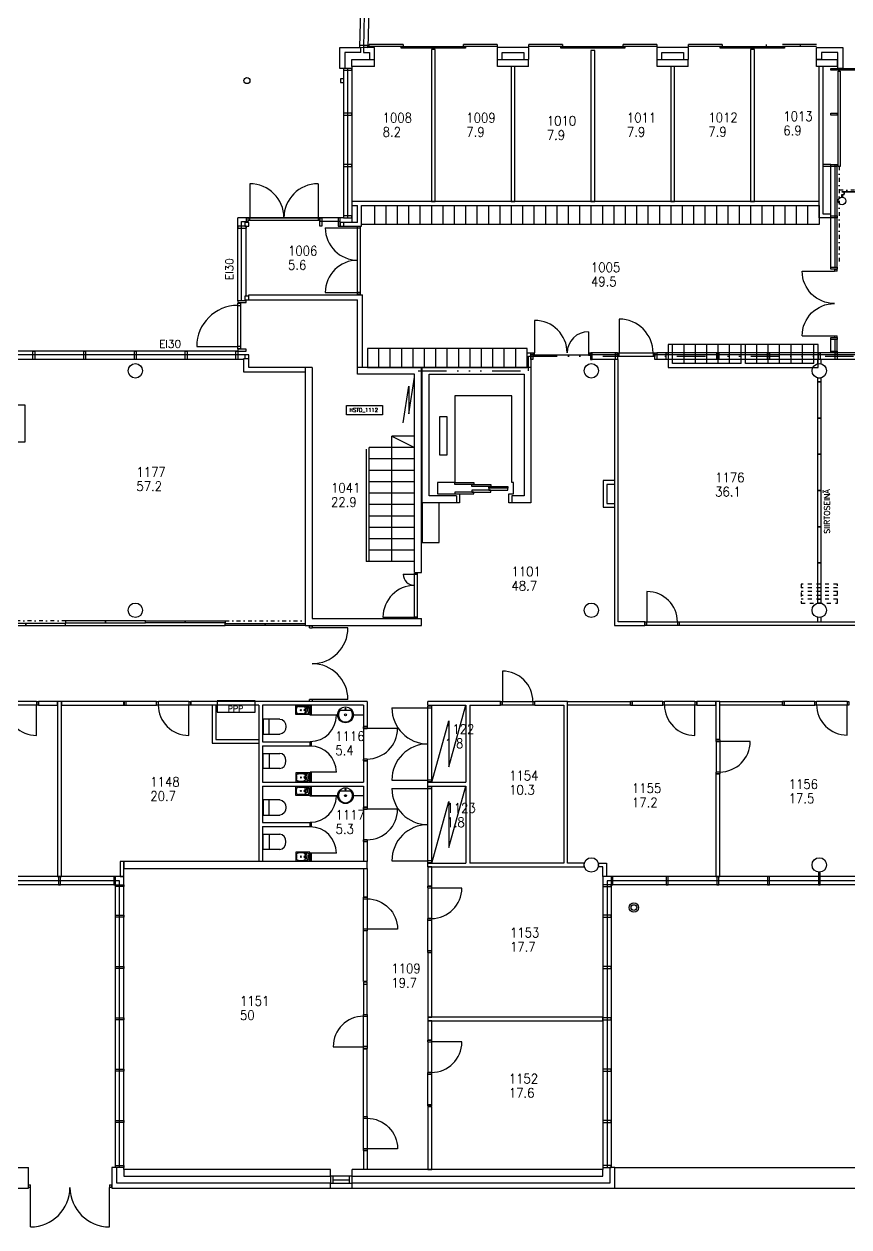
# Model space of a CAD drawing. Extents: x -405 to 153606, y -6935 to 69332.
# Drawn here: x 51071 to 72780, y -1423 to 30222 of the extents above; entities that cross this region are included whole.
import ezdxf
from ezdxf.enums import TextEntityAlignment as Align

# ---------------------------------------------------------------- set-up
doc = ezdxf.new("R2010")
doc.units = 0
doc.header["$LTSCALE"] = 100
doc.header["$MEASUREMENT"] = 0
for name, pattern in [('KEL', [2.25, 1, -1.25]), ('KL', [2, 1, -1]), ('PALOALUE', [13, 5, -2, 0, -2, 0, -2, 0, -2]), ('PKL', [3, 1, -1, 0, -1])]:
    doc.linetypes.add(name, pattern=pattern)
doc.layers.get('0').update_dxf_attribs({"linetype": 'CONTINUOUS'})
for name, color, linetype in [('ART1100T0', 7, 'CONTINUOUS'), ('ART1100T3', 7, 'CONTINUOUS'), ('ART1100TB', 7, 'CONTINUOUS'), ('M00402', 7, 'CONTINUOUS'), ('M06001', 7, 'CONTINUOUS'), ('M06037', 8, 'CONTINUOUS'), ('M06041', 8, 'CONTINUOUS'), ('M06051', 3, 'CONTINUOUS'), ('m06080', 7, 'CONTINUOUS'), ('M06081', 8, 'CONTINUOUS'), ('M06203T', 3, 'CONTINUOUS'), ('PALOOS', 1, 'PALOALUE')]:
    doc.layers.add(name, color=color, linetype=linetype)
doc.styles.add('ROMANS', font='romans.shx')
doc.styles.get("Standard").update_dxf_attribs({"font": 'simplex.shx'})

# ---------------------------------------------------------------- blocks, each defined once
blk = doc.blocks.new('KRF930')
for p, q in [((0.025, 0.7), (0.025, 0)), ((0.975, 0.25), (0.975, 0))]:
    blk.add_line(p, q)
for centre, radius, start, end in [((0.025, 0), 0.7, 0, 90), ((0.975, 0), 0.25, 90, 180)]:
    blk.add_arc(centre, radius, start, end)
blk = doc.blocks.new('SALAMA')
at = {"layer": 'M00402'}
blk.add_lwpolyline([(0, 0), (0.5, 0.8), (0.5, 0.2), (1, 1)], dxfattribs=at)
blk = doc.blocks.new('KRF020')
for p, q in [((0.025, 0.475), (0.025, 0)), ((0.975, 0.475), (0.975, 0))]:
    blk.add_line(p, q)
for centre, start, end in [((0.025, 0), 0, 90), ((0.975, 0), 90, 180)]:
    blk.add_arc(centre, 0.475, start, end)
blk = doc.blocks.new('KRF010')
blk.add_line((0.05, 0.9), (0.05, 0))
blk.add_arc((0.05, 0), 0.9, 0, 90)
blk = doc.blocks.new('KRF960')
for p, q in [((0.025, 0.575), (0.025, 0)), ((0.975, 0.375), (0.975, 0))]:
    blk.add_line(p, q)
for centre, radius, start, end in [((0.025, 0), 0.575, 0, 90), ((0.975, 0), 0.375, 90, 180)]:
    blk.add_arc(centre, radius, start, end)
blk = doc.blocks.new('rephylly')
for p, q in [((-3860, -280), (-3860, 220)), ((-3560, -280), (-3560, 220)), ((-3260, -280), (-3260, 220)), ((-2960, -280), (-2960, 220)), ((-2660, -280), (-2660, 220)), ((-2360, -280), (-2360, 220)), ((-2060, -280), (-2060, 220)), ((-1945, -280), (-1945, 220)), ((-1645, -280), (-1645, 220)), ((-1345, -280), (-1345, 220)), ((-1045, -280), (-1045, 220)), ((-745, -280), (-745, 220)), ((-445, -280), (-445, 220)), ((-145, -280), (-145, 220)), ((-2060, -280), (-3860, -280)), ((-145, -280), (-1945, -280))]:
    blk.add_line(p, q)
blk.add_lwpolyline([(-3975, 220), (-3975, -380), (-30, -380), (-30, 220)], close=True)
blk = doc.blocks.new('KAFLIK')
for p, q in [((0, -1), (0, 0)), ((1, 0), (1, -1))]:
    blk.add_line(p, q)
blk = doc.blocks.new('KYFPIK')
for p, q in [((0, -1), (0, 0)), ((0, 0), (0.025, 0)), ((0.025, -1), (0.025, 0)), ((0.975, 0), (0.975, -1)), ((0.975, 0), (1, 0)), ((1, 0), (1, -1)), ((0.025, -1), (0, -1)), ((1, -1), (0.975, -1))]:
    blk.add_line(p, q)
blk = doc.blocks.new('KAFPIK')
for p, q in [((0, -1), (0, 0)), ((0, 0), (0.025, 0)), ((0.025, -1), (0.025, 0)), ((0.975, 0), (0.975, -1)), ((0.975, 0), (1, 0)), ((1, 0), (1, -1)), ((0.025, -1), (0, -1)), ((1, -1), (0.975, -1))]:
    blk.add_line(p, q)
blk = doc.blocks.new('KYF0IK')
for p, q in [((0, -1), (0, 0)), ((0, 0), (0.05, 0)), ((0.05, -1), (0.05, 0)), ((0.95, 0), (0.95, -1)), ((0.95, 0), (1, 0)), ((1, 0), (1, -1)), ((0.05, -1), (0, -1)), ((1, -1), (0.95, -1))]:
    blk.add_line(p, q)
blk = doc.blocks.new('KKUPPI_P')
at = {"linetype": 'Continuous'}
for p, q in [((-380, -245), (-380, -10)), ((-380, -10), (-10, -10)), ((-10, -245), (-380, -245)), ((-360, -175), (-360, -80)), ((-310, -30), (-175, -30)), ((-175, -225), (-310, -225)), ((-175, -30), (-80, -30)), ((-175, -225), (-80, -225)), ((-125, -80), (-125, -175)), ((-30, -80), (-30, -175)), ((-10, -10), (-10, -245))]:
    blk.add_line(p, q, dxfattribs=at)
for p, q in [((-168, -110), (-125, -153)), ((-80, -65), (-163, -148)), ((-151, -93), (-108, -136)), ((-80, -65), (-80, -167))]:
    blk.add_line(p, q)
for centre, radius in [((-242, -128), 14.1), ((-80, -65), 10)]:
    blk.add_circle(centre, radius, dxfattribs=at)
for centre, start, end in [((-310, -80), 90, 180), ((-310, -175), 180, 270), ((-175, -80), 0, 90), ((-175, -175), 270, 0), ((-80, -80), 0, 90), ((-80, -175), 270, 0)]:
    blk.add_arc(centre, 50, start, end, dxfattribs=at)
at = {"extrusion": (0, 0, -1)}
for centre, major_axis, start_param, end_param in [((-119, -189), (-13.3, 12.5), -1.446157, 1.474955), ((-125, -203), (-5.71, 5.37), 0.050634, 6.193979), ((-100, -163), (-15.7, 14.8), 2.496992, 4.616547)]:
    blk.add_ellipse(centre, major_axis=major_axis, ratio=0.8, start_param=start_param, end_param=end_param, dxfattribs=at)
blk = doc.blocks.new('LVIIST')
for p, q in [((-0.5, 0.02), (-0.5, 0.761)), ((0.5, 0.761), (0.5, 0.02)), ((-0.5, 0.283), (0.5, 0.283)), ((0.5, 0.02), (-0.5, 0.02))]:
    blk.add_line(p, q)
blk.add_ellipse((0, 0.761), major_axis=(-0.5, 0), ratio=0.517739, start_param=3.141593, end_param=6.283185)
at = {"width": 0.76195, "flags": 1}
blk.add_attdef('LVIKAL', text='', height=0.212, dxfattribs=at).set_placement((-0.389, 0.05), (0.379, 0.05), align=Align.FIT)
blk = doc.blocks.new('aioa_huone')
at = {"layer": 'ART1100T0', "width": 0.9}
blk.add_attdef('HNENUM', (56, 73), '', height=250, dxfattribs=at)
at = {"layer": 'ART1100T3', "width": 0.9}
blk.add_attdef('HNEALA', (56, -302), '', height=250, dxfattribs=at)

msp = doc.modelspace()

# ---------------------------------------------------------------- linework, layer by layer
at = {"layer": 'M00402'}
for p, q in [((42615, 145), (51185, 145)), ((51185, -405), (51185, 145)), ((66615, 145), (75191, 145)), ((42615, -405), (51185, -405)), ((66615, -405), (75191, -405))]:
    msp.add_line(p, q, dxfattribs=at)
at = {"layer": 'M06001'}
for p, q in [((60086, 36728), (59900, 29611)), ((60186, 36725), (60000, 29605)), ((60306, 36722), (60120, 29605)), ((59935, 29475), (59935, 29605)), ((60000, 29605), (60000, 29475)), ((61045, 29685), (60155, 29685)), ((61045, 29635), (60155, 29635)), ((63525, 29685), (62635, 29685)), ((63525, 29635), (62635, 29635)), ((65245, 29685), (64355, 29685)), ((65245, 29635), (64355, 29635)), ((67725, 29685), (66835, 29685)), ((67725, 29635), (66835, 29635)), ((69445, 29685), (68555, 29685)), ((69445, 29635), (68555, 29635)), ((71925, 29685), (71035, 29685)), ((71925, 29635), (71035, 29635)), ((71925, 29290), (71925, 29605)), ((71925, 29605), (72615, 29605)), ((72485, 29475), (72055, 29475)), ((72055, 29475), (72055, 29290)), ((72485, 29055), (72485, 29475)), ((72615, 29605), (72615, 29055)), ((60290, 29110), (60290, 29290)), ((63530, 29110), (63530, 29290)), ((64350, 29110), (64350, 29290)), ((67730, 29110), (67730, 29290)), ((68550, 29110), (68550, 29290)), ((71925, 29110), (71925, 29290)), ((72055, 29290), (71925, 29290)), ((72000, 25125), (72000, 29110)), ((72100, 25225), (72100, 29110)), ((72615, 29055), (72485, 29055)), ((72300, 26525), (72100, 26525)), ((72300, 26475), (72100, 26475)), ((72000, 25550), (59700, 25550)), ((59700, 25450), (59850, 25450)), ((59850, 25005), (59850, 25450)), ((59950, 24905), (59950, 25450)), ((59950, 25450), (72000, 25450)), ((56695, 22945), (56695, 25125)), ((56795, 22945), (56795, 25025)), ((56795, 25025), (56965, 25025)), ((59390, 25025), (58855, 25025)), ((59850, 25005), (59490, 25005)), ((72300, 25125), (72000, 25125)), ((72300, 25225), (72100, 25225)), ((56915, 23065), (56915, 24855)), ((59490, 24905), (59950, 24905)), ((56915, 22945), (56915, 22965)), ((56985, 22965), (56985, 23095)), ((56985, 23095), (59980, 23095)), ((56985, 22965), (59850, 22965)), ((59850, 21190), (59850, 22965)), ((59980, 21190), (59980, 23095)), ((64310, 21190), (64310, 21570)), ((64310, 21570), (64410, 21570)), ((64410, 21570), (64410, 21190)), ((64460, 21520), (64410, 21520)), ((66635, 21570), (65975, 21570)), ((66685, 21520), (65975, 21520)), ((56855, 21060), (56855, 21420)), ((56855, 21420), (56985, 21420)), ((56985, 21190), (56985, 21420)), ((64460, 21400), (64410, 21400)), ((66635, 21400), (65975, 21400)), ((58470, 21060), (56855, 21060)), ((58470, 21190), (56985, 21190)), ((58470, 21190), (58470, 14400)), ((58650, 21190), (58470, 21190)), ((58650, 21190), (58650, 14580)), ((64410, 21190), (59850, 21190)), ((59850, 21010), (59850, 21190)), ((61350, 21010), (59850, 21010)), ((61350, 15790), (61350, 21010)), ((61530, 15790), (61530, 21190)), ((61550, 17630), (61550, 21190)), ((61730, 21010), (64230, 21010)), ((61730, 17810), (61730, 21010)), ((64230, 21010), (64230, 17810)), ((64410, 21190), (64410, 17630)), ((62455, 17810), (61730, 17810)), ((62455, 17810), (62455, 17630)), ((64230, 17810), (63905, 17810)), ((63905, 17810), (63905, 17630)), ((62455, 17630), (61550, 17630)), ((64410, 17630), (63905, 17630)), ((61350, 15790), (61530, 15790)), ((58650, 14580), (61530, 14580)), ((61530, 14400), (61530, 14580)), ((58470, 14400), (61530, 14400)), ((60100, 12400), (55460, 12400)), ((55460, 12400), (55460, 12300)), ((60100, 12400), (60100, 11743)), ((61700, 12300), (61700, 12400)), ((63607, 12400), (61700, 12400)), ((63607, 12300), (63607, 12400)), ((65375, 12400), (64517, 12400)), ((64517, 12300), (64517, 12400)), ((65375, 8150), (65375, 12400)), ((57250, 12300), (55460, 12300)), ((57250, 12300), (57250, 8190)), ((60000, 12300), (57350, 12300)), ((57350, 12300), (57350, 11338)), ((58600, 12038), (58600, 12300)), ((58600, 12300), (58624, 12300)), ((58624, 12038), (58600, 12038)), ((58624, 12300), (58624, 12038)), ((60000, 12300), (60000, 11743)), ((61700, 12300), (62700, 12300)), ((62700, 12300), (62700, 10275)), ((62800, 12300), (62800, 8150)), ((62800, 12300), (63607, 12300)), ((64517, 12300), (65275, 12300)), ((65275, 12300), (65275, 8150)), ((60100, 11743), (60000, 11743)), ((69380, 11401), (69280, 11401)), ((57350, 11338), (58600, 11338)), ((57350, 11238), (58600, 11238)), ((57350, 11238), (57350, 10275)), ((58600, 11238), (58600, 11348)), ((58600, 11348), (58624, 11348)), ((58600, 11238), (58600, 11338)), ((58624, 11238), (58600, 11238)), ((58624, 11348), (58624, 11238)), ((60100, 10833), (60000, 10833)), ((60000, 10833), (60000, 10275)), ((60100, 10833), (60100, 9618)), ((58600, 10275), (58600, 10538)), ((58600, 10538), (58624, 10538)), ((58624, 10538), (58624, 10275)), ((69380, 10491), (69280, 10491)), ((57350, 10275), (60000, 10275)), ((57350, 10175), (57350, 9213)), ((57350, 10175), (60000, 10175)), ((58624, 10275), (58600, 10275)), ((58600, 9912), (58600, 10175)), ((58600, 10175), (58624, 10175)), ((58624, 10175), (58624, 9912)), ((60000, 10175), (60000, 9618)), ((61700, 10275), (62700, 10275)), ((61700, 10175), (61700, 10275)), ((61700, 10175), (62700, 10175)), ((62700, 10175), (62700, 8150)), ((58624, 9912), (58600, 9912)), ((60100, 9618), (60000, 9618)), ((57350, 9213), (58600, 9213)), ((58600, 9103), (58600, 9223)), ((58600, 9223), (58624, 9223)), ((58600, 9213), (58600, 9113)), ((58624, 9223), (58624, 9103)), ((57350, 9113), (58600, 9113)), ((57350, 9113), (57350, 8190)), ((58624, 9103), (58600, 9103)), ((60100, 8708), (60000, 8708)), ((60000, 8708), (60000, 8190)), ((60100, 8708), (60100, 8190)), ((58600, 8190), (58600, 8413)), ((58600, 8413), (58624, 8413)), ((58624, 8413), (58624, 8190)), ((58624, 8190), (58600, 8190)), ((60000, 8010), (60100, 8010)), ((60000, 8010), (60000, 7254)), ((60100, 8010), (60100, 7254)), ((61700, 8150), (62700, 8150)), ((61700, 8050), (61700, 8150)), ((61700, 8050), (65810, 8050)), ((65275, 8150), (62800, 8150)), ((65810, 8150), (65375, 8150)), ((65810, 8050), (65810, 8150)), ((60100, 7254), (60000, 7254)), ((60000, 5031), (60000, 6364)), ((60100, 6364), (60000, 6364)), ((60100, 5031), (60100, 6364)), ((60100, 5031), (60000, 5031)), ((60000, 1480), (60000, 3265)), ((60000, 3265), (60100, 3265)), ((60100, 1480), (60100, 3265)), ((60000, 1480), (60100, 1480)), ((60000, 590), (60000, 90)), ((60000, 590), (60100, 590)), ((60100, 590), (60100, 90)), ((59135, -90), (59135, 90)), ((59705, -90), (59705, 90)), ((60100, 90), (60000, 90)), ((59135, -405), (59135, -275)), ((59210, -183), (59630, -183)), ((59705, -405), (59705, -275)), ((59135, -405), (59705, -405))]:
    msp.add_line(p, q, dxfattribs=at)
for points in [[(59935, 29475), (59515, 29475), (59515, 29055), (59385, 29055), (59385, 29605), (59935, 29605)], [(60290, 29110), (59700, 29110), (59700, 29290), (60290, 29290)], [(63530, 29290), (64350, 29290)], [(67730, 29290), (68550, 29290)], [(71925, 29290), (72470, 29290), (72470, 29110), (71925, 29110)], [(59480, 29055), (59480, 25125), (56695, 25125)], [(59580, 29055), (59580, 25125)], [(59700, 29110), (59700, 25005)], [(64350, 29110), (63530, 29110)], [(68550, 29110), (67730, 29110)], [(72300, 23825), (72300, 26525)], [(72420, 23825), (72420, 26525)], [(72470, 23825), (72470, 26525)], [(72590, 25739), (72655, 25739), (72655, 25804), (72655, 25749)], [(72590, 25669), (72590, 25739), (72610, 25739), (72610, 25669)], [(56915, 24905), (56915, 24855)], [(72300, 21570), (72300, 21925)], [(72420, 21620), (72420, 21925)], [(72470, 21570), (72470, 21925)], [(56695, 21620), (49630, 21620)], [(56885, 21520), (49630, 21520)], [(66685, 21570), (66635, 21570)], [(73360, 21520), (67675, 21520)], [(73360, 21570), (67725, 21570)], [(56855, 21400), (49630, 21400)], [(66710, 14500), (66710, 21400), (66610, 21400), (66610, 14400), (66610, 14400)], [(73360, 21400), (67725, 21400)], [(66610, 18210), (66310, 18210), (66310, 17510), (66610, 17510)], [(66610, 18110), (66410, 18110), (66410, 17610), (66610, 17610)], [(66610, 14400), (67410, 14400), (67410, 14500), (66710, 14500)], [(69380, 11401), (69380, 12400), (69280, 12400), (69280, 11401)], [(56020, 12300), (56020, 11300), (57250, 11300)], [(56120, 12300), (56120, 11400), (57250, 11400)], [(69280, 10491), (69280, 7800), (69380, 7800), (69380, 10491)], [(53700, 90), (53700, 7800), (42300, 7800), (42300, 90)], [(53580, 145), (53580, 7680), (42420, 7680), (42420, 145)], [(77700, 90), (77700, 7800), (66300, 7800), (66300, 90)], [(77580, 90), (77580, 7680), (66420, 7680), (66420, 145)], [(53480, 145), (53480, 7580), (42520, 7580), (42520, 145)], [(77480, 145), (77480, 7580), (66520, 7580), (66520, 145)], [(59135, -275), (53515, -275), (53515, 145), (53385, 145), (53385, -405), (59135, -405)], [(59135, 90), (53700, 90), (53700, -90), (59135, -90)], [(59705, -405), (66615, -405), (66615, 145), (66485, 145), (66485, -275), (59705, -275)], [(59705, -90), (66300, -90), (66300, 90), (59705, 90)]]:
    msp.add_lwpolyline(points, dxfattribs=at)
for points in [[(59900, 29611), (60120, 29605), (60121, 29655), (59901, 29661)], [(60165, 29290), (60295, 29290), (60295, 29605), (60000, 29605), (60000, 29475), (60165, 29475)], [(60995, 29585), (60995, 29635), (62685, 29635), (62685, 29585)], [(61790, 29555), (61790, 25550), (61890, 25550), (61890, 29555)], [(63525, 29290), (63655, 29290), (63655, 29475), (64225, 29475), (64225, 29290), (64355, 29290), (64355, 29605), (63525, 29605)], [(65195, 29585), (65195, 29635), (66885, 29635), (66885, 29585)], [(65990, 29530), (65990, 25550), (66090, 25550), (66090, 29530)], [(67725, 29290), (67855, 29290), (67855, 29475), (68425, 29475), (68425, 29290), (68555, 29290), (68555, 29605), (67725, 29605)], [(69395, 29585), (69395, 29635), (71085, 29635), (71085, 29585)], [(70190, 25550), (70290, 25550), (70290, 29555), (70190, 29555)], [(59700, 29055), (59480, 29055), (59480, 29005), (59700, 29005)], [(63890, 25550), (63990, 25550), (63990, 29110), (63890, 29110)], [(68090, 25550), (68190, 25550), (68190, 29110), (68090, 29110)], [(72300, 29055), (73217, 29055), (73217, 29005), (72300, 29005)], [(59485, 28685), (59485, 28785), (59395, 28785), (59395, 28685)], [(59700, 27875), (59480, 27875), (59480, 27825), (59700, 27825)], [(72300, 27875), (72470, 27875), (72470, 27825), (72300, 27825)], [(59700, 26525), (59480, 26525), (59480, 26475), (59700, 26475)], [(72300, 26525), (72470, 26525), (72470, 26475), (72300, 26475)], [(73275, 25804), (72605, 25804), (72605, 25818), (73275, 25818)], [(56985, 24905), (56985, 25005), (56885, 25005), (56885, 24905)], [(56915, 25125), (56915, 25025), (56965, 25025), (56965, 25125)], [(58905, 25125), (58905, 24905), (58855, 24905), (58855, 25125)], [(59340, 25125), (59340, 24905), (59390, 24905), (59390, 25125)], [(59490, 24905), (59490, 25005), (59390, 25005), (59390, 24905)], [(59700, 25175), (59480, 25175), (59480, 25125), (59700, 25125)], [(72300, 25175), (72470, 25175), (72470, 25125), (72300, 25125)], [(56915, 24905), (56695, 24905), (56695, 24855), (56915, 24855)], [(72300, 23825), (72470, 23825), (72470, 23775), (72300, 23775)], [(56915, 22945), (56695, 22945), (56695, 22895), (56915, 22895)], [(56985, 22965), (56985, 23065), (56885, 23065), (56885, 22965)], [(72300, 21975), (72470, 21975), (72470, 21925), (72300, 21925)], [(51305, 21400), (51305, 21620), (51355, 21620), (51355, 21400)], [(52640, 21400), (52640, 21620), (52690, 21620), (52690, 21400)], [(53975, 21400), (53975, 21620), (54025, 21620), (54025, 21400)], [(55310, 21400), (55310, 21620), (55360, 21620), (55360, 21400)], [(56645, 21400), (56645, 21620), (56695, 21620), (56695, 21400)], [(56915, 21670), (56695, 21670), (56695, 21620), (56915, 21620)], [(56985, 21420), (56985, 21520), (56885, 21520), (56885, 21420)], [(64410, 21400), (64410, 21570), (64460, 21570), (64460, 21400)], [(66025, 21400), (66025, 21570), (65975, 21570), (65975, 21400)], [(66635, 21400), (66635, 21570), (66685, 21570), (66685, 21400)], [(67675, 21400), (67675, 21570), (67725, 21570), (67725, 21400)], [(67970, 21400), (67970, 21570), (68020, 21570), (68020, 21400)], [(69305, 21400), (69305, 21570), (69355, 21570), (69355, 21400)], [(70640, 21400), (70640, 21570), (70690, 21570), (70690, 21400)], [(71975, 21400), (71975, 21570), (72025, 21570), (72025, 21400)], [(72300, 21620), (72470, 21620), (72470, 21570), (72300, 21570)], [(72420, 21400), (72420, 21570), (72470, 21570), (72470, 21400)], [(73570, 14400), (68320, 14400), (68320, 14500), (73570, 14500)], [(51455, 12400), (51455, 12300), (51955, 12300), (51955, 12400)], [(51955, 7800), (52055, 7800), (52055, 12400), (51955, 12400)], [(52055, 12400), (52055, 12300), (53700, 12300), (53700, 12400)], [(67020, 12400), (67020, 12300), (65375, 12300), (65375, 12400)], [(68780, 12400), (68780, 12300), (69280, 12300), (69280, 12400)], [(71025, 12400), (71025, 12300), (69380, 12300), (69380, 12400)], [(53600, 8190), (53600, 7800), (53700, 7800), (53700, 8010), (53700, 8010), (53700, 8190), (53700, 8190), (53600, 8190)], [(61700, 7550), (61800, 7550), (61800, 8050), (61700, 8050)], [(66300, 7800), (66300, 8050), (66190, 8050), (66190, 8150), (66300, 8150), (66400, 8150), (66400, 7800)], [(51980, 7800), (51980, 7580), (52030, 7580), (52030, 7800)], [(53430, 7800), (53430, 7580), (53480, 7580), (53480, 7800)], [(66520, 7800), (66520, 7580), (66570, 7580), (66570, 7800)], [(67970, 7800), (67970, 7580), (68020, 7580), (68020, 7800)], [(69305, 7800), (69305, 7580), (69355, 7580), (69355, 7800)], [(70640, 7800), (70640, 7580), (70690, 7580), (70690, 7800)], [(71975, 7910), (71975, 7800), (72025, 7800), (72025, 7910)], [(71975, 7800), (71975, 7580), (72025, 7580), (72025, 7800)], [(53700, 7530), (53480, 7530), (53480, 7580), (53700, 7580)], [(66300, 7530), (66520, 7530), (66520, 7580), (66300, 7580)], [(53700, 6725), (53480, 6725), (53480, 6775), (53700, 6775)], [(66300, 6725), (66520, 6725), (66520, 6775), (66300, 6775)], [(61700, 4100), (61800, 4100), (61800, 5790), (61700, 5790)], [(53700, 5375), (53480, 5375), (53480, 5425), (53700, 5425)], [(66300, 5375), (66520, 5375), (66520, 5425), (66300, 5425)], [(53700, 4025), (53480, 4025), (53480, 4075), (53700, 4075)], [(61700, 4000), (66300, 4000), (66300, 4100), (61700, 4100)], [(61700, 3500), (61800, 3500), (61800, 4000), (61700, 4000)], [(66300, 4025), (66520, 4025), (66520, 4075), (66300, 4075)], [(53700, 2675), (53480, 2675), (53480, 2725), (53700, 2725)], [(66300, 2675), (66520, 2675), (66520, 2725), (66300, 2725)], [(61700, 90), (61800, 90), (61800, 1740), (61700, 1740)], [(53700, 1325), (53480, 1325), (53480, 1375), (53700, 1375)], [(66300, 1325), (66520, 1325), (66520, 1375), (66300, 1375)], [(53700, 145), (53480, 145), (53480, 195), (53700, 195)], [(66300, 145), (66520, 145), (66520, 195), (66300, 195)], [(59210, -90), (59135, -90), (59135, -275), (59210, -275)], [(59135, -275), (59705, -275), (59705, -90), (59135, -90)], [(59705, -90), (59630, -90), (59630, -275), (59705, -275)]]:
    msp.add_lwpolyline(points, close=True, dxfattribs=at)
at = {"layer": 'M06001', "linetype": 'Continuous'}
for points in [[(55950, 8190), (53700, 8190), (53700, 8010), (55950, 8010)], [(55950, 8010), (60100, 8010), (60100, 8190), (55950, 8190)]]:
    msp.add_lwpolyline(points, dxfattribs=at)
at = {"layer": 'M06001'}
for centre, radius in [((56935, 28735), 80), ((72600, 25569), 100), ((54000, 21100), 190), ((66000, 21100), 190), ((72000, 21100), 190), ((54000, 14800), 190), ((66000, 14800), 190), ((72000, 14800), 190), ((66000, 8100), 190), ((72000, 8100), 190)]:
    msp.add_circle(centre, radius, dxfattribs=at)
at = {"layer": 'M06037'}
for p, q in [((65975, 21510), (64460, 21510)), ((61350, 19380), (60750, 19380)), ((60750, 16080), (60750, 19380)), ((60750, 19380), (61350, 19080)), ((60150, 16080), (60150, 19080)), ((61350, 19080), (60150, 19080)), ((61350, 18780), (60150, 18780)), ((61350, 18480), (60150, 18480)), ((61350, 18180), (60150, 18180)), ((61350, 17880), (60150, 17880)), ((61350, 17580), (60150, 17580)), ((61350, 17280), (60150, 17280)), ((61350, 16980), (60150, 16980)), ((61350, 16680), (60150, 16680)), ((61350, 16380), (60150, 16380)), ((61350, 16080), (60075, 16080)), ((52165, 14400), (56365, 14400)), ((60000, 11743), (60000, 10825)), ((60000, 9625), (60000, 8708))]:
    msp.add_line(p, q, dxfattribs=at)
for points in [[(63905, 17630), (63830, 17630), (63830, 17860), (63955, 17860), (63955, 18160), (63905, 18160), (63905, 20440), (62405, 20440), (62405, 18160), (61955, 18160), (61955, 17860), (62530, 17860), (62530, 17630), (62455, 17630)], [(60075, 19042), (60075, 16080)]]:
    msp.add_lwpolyline(points, dxfattribs=at)
for points in [[(62005, 18890), (62205, 18890), (62205, 19890), (62005, 19890)], [(62405, 18160), (62905, 18160), (62905, 18110), (62405, 18110)], [(62855, 18110), (63355, 18110), (63355, 18060), (62855, 18060)], [(63305, 18060), (63805, 18060), (63805, 18010), (63305, 18010)], [(62405, 17860), (62905, 17860), (62905, 17910), (62405, 17910)], [(62855, 17910), (63355, 17910), (63355, 17960), (62855, 17960)], [(63305, 17960), (63805, 17960), (63805, 18010), (63305, 18010)]]:
    msp.add_lwpolyline(points, close=True, dxfattribs=at)
at = {"layer": 'M06041', "linetype": 'PKL'}
for p, q in [((72520, 26475), (72520, 23785)), ((73226, 25853), (72551, 25853)), ((52165, 14520), (50060, 14520)), ((56365, 14520), (58470, 14520))]:
    msp.add_line(p, q, dxfattribs=at)
at = {"layer": 'M06041'}
for points in [[(72500, 26475), (72500, 28985), (72550, 28985), (72550, 26475)], [(50065, 14400), (51115, 14400), (51115, 14450), (50065, 14450)], [(51115, 14400), (52165, 14400), (52165, 14450), (51115, 14450)], [(52165, 14470), (53215, 14470), (53215, 14520), (52165, 14520)], [(53215, 14470), (54265, 14470), (54265, 14520), (53215, 14520)], [(55315, 14470), (54265, 14470), (54265, 14520), (55315, 14520)], [(56365, 14470), (55315, 14470), (55315, 14520), (56365, 14520)], [(57415, 14400), (56365, 14400), (56365, 14450), (57415, 14450)], [(58465, 14400), (57415, 14400), (57415, 14450), (58465, 14450)]]:
    msp.add_lwpolyline(points, close=True, dxfattribs=at)
at = {"layer": 'M06051'}
for p, q in [((56965, 25055), (56965, 25125)), ((56965, 25125), (57012, 25125)), ((57012, 25055), (56965, 25055)), ((57012, 25055), (57012, 25125)), ((57012, 25125), (58808, 25125)), ((58808, 25055), (57012, 25055)), ((58808, 25125), (58808, 25055)), ((58808, 25125), (58855, 25125)), ((58855, 25055), (58808, 25055)), ((58855, 25125), (58855, 25055)), ((59850, 24905), (59920, 24905)), ((59850, 24860), (59850, 24905)), ((59850, 24860), (59920, 24860)), ((59850, 23160), (59850, 24860)), ((59920, 24905), (59920, 24860)), ((59920, 24860), (59920, 23160)), ((59850, 23115), (59850, 23160)), ((59920, 23160), (59850, 23160)), ((59920, 23115), (59850, 23115)), ((59920, 23160), (59920, 23115)), ((56695, 22880), (56765, 22880)), ((56695, 22820), (56695, 22880)), ((56695, 22820), (56765, 22820)), ((56695, 21740), (56695, 22820)), ((56765, 22880), (56765, 22820)), ((56765, 22820), (56765, 21740)), ((56695, 21680), (56695, 21740)), ((56765, 21740), (56695, 21740)), ((56765, 21680), (56695, 21680)), ((56765, 21740), (56765, 21680)), ((66685, 21478), (66685, 21570)), ((66685, 21570), (66734, 21570)), ((66734, 21478), (66734, 21570)), ((66734, 21570), (67625, 21570)), ((67625, 21570), (67625, 21478)), ((67625, 21570), (67675, 21570)), ((67675, 21570), (67675, 21478)), ((66734, 21478), (66685, 21478)), ((67625, 21478), (66734, 21478)), ((67675, 21478), (67625, 21478)), ((61350, 15780), (61420, 15780)), ((61350, 15750), (61350, 15780)), ((61350, 15750), (61420, 15750)), ((61350, 14620), (61350, 15750)), ((61420, 15780), (61420, 15750)), ((61420, 15750), (61420, 14620)), ((61350, 14590), (61350, 14620)), ((61420, 14620), (61350, 14620)), ((61420, 14590), (61350, 14590)), ((61420, 14620), (61420, 14590)), ((67420, 14400), (67420, 14492)), ((67420, 14492), (67464, 14492)), ((67464, 14400), (67420, 14400)), ((67464, 14400), (67464, 14492)), ((67464, 14492), (68265, 14492)), ((68265, 14400), (67464, 14400)), ((68265, 14492), (68265, 14400)), ((68265, 14492), (68310, 14492)), ((68310, 14400), (68265, 14400)), ((68310, 14492), (68310, 14400)), ((51401, 12400), (50600, 12400)), ((51401, 12400), (51401, 12308)), ((51401, 12400), (51445, 12400)), ((51445, 12400), (51445, 12308)), ((53760, 12308), (53760, 12400)), ((54560, 12308), (54560, 12400)), ((54560, 12400), (54605, 12400)), ((54605, 12308), (54605, 12400)), ((55406, 12400), (54605, 12400)), ((55406, 12400), (55406, 12308)), ((55406, 12400), (55450, 12400)), ((55450, 12400), (55450, 12308)), ((63617, 12308), (63617, 12400)), ((63617, 12400), (63661, 12400)), ((63661, 12308), (63661, 12400)), ((63661, 12400), (64462, 12400)), ((64462, 12400), (64462, 12308)), ((64462, 12400), (64507, 12400)), ((64507, 12400), (64507, 12308)), ((67080, 12308), (67080, 12400)), ((67880, 12308), (67880, 12400)), ((67880, 12400), (67924, 12400)), ((67924, 12308), (67924, 12400)), ((68725, 12400), (67924, 12400)), ((68725, 12400), (68725, 12308)), ((68725, 12400), (68770, 12400)), ((68770, 12400), (68770, 12308)), ((71085, 12308), (71085, 12400)), ((71885, 12308), (71885, 12400)), ((71885, 12400), (71930, 12400)), ((71930, 12308), (71930, 12400)), ((72731, 12400), (71930, 12400)), ((72731, 12400), (72731, 12308)), ((72731, 12400), (72775, 12400)), ((72775, 12400), (72775, 12308)), ((51401, 12308), (50600, 12308)), ((51445, 12308), (51401, 12308)), ((54605, 12308), (54560, 12308)), ((55406, 12308), (54605, 12308)), ((55450, 12308), (55406, 12308)), ((59290, 12038), (58600, 12038)), ((61700, 12285), (61792, 12285)), ((61700, 12235), (61700, 12285)), ((61700, 12235), (61792, 12235)), ((61700, 10335), (61700, 12235)), ((61792, 12285), (61792, 12235)), ((61792, 12235), (61792, 10335)), ((63661, 12308), (63617, 12308)), ((64462, 12308), (63661, 12308)), ((64507, 12308), (64462, 12308)), ((67924, 12308), (67880, 12308)), ((68725, 12308), (67924, 12308)), ((68770, 12308), (68725, 12308)), ((71930, 12308), (71885, 12308)), ((72731, 12308), (71930, 12308)), ((72775, 12308), (72731, 12308)), ((69288, 11391), (69380, 11391)), ((69288, 11346), (69288, 11391)), ((69288, 11346), (69380, 11346)), ((69288, 11346), (69288, 10545)), ((69380, 11391), (69380, 11346)), ((69380, 11346), (69380, 10545)), ((59290, 10538), (58600, 10538)), ((69288, 10501), (69288, 10545)), ((69380, 10545), (69288, 10545)), ((69380, 10501), (69288, 10501)), ((69380, 10545), (69380, 10501)), ((61700, 10285), (61700, 10335)), ((61792, 10335), (61700, 10335)), ((61792, 10285), (61700, 10285)), ((61700, 10160), (61792, 10160)), ((61700, 10110), (61700, 10160)), ((61792, 10335), (61792, 10285)), ((61792, 10160), (61792, 10110)), ((59290, 9912), (58600, 9912)), ((61700, 10110), (61792, 10110)), ((61700, 8210), (61700, 10110)), ((61792, 10110), (61792, 8210)), ((59290, 8413), (58600, 8413)), ((61700, 8160), (61700, 8210)), ((61792, 8210), (61700, 8210)), ((61792, 8160), (61700, 8160)), ((61792, 8210), (61792, 8160)), ((61700, 7540), (61792, 7540)), ((61700, 7495), (61700, 7540)), ((61700, 7495), (61792, 7495)), ((61700, 7495), (61700, 6694)), ((61792, 7540), (61792, 7495)), ((61792, 7495), (61792, 6694)), ((60000, 7254), (60100, 7254)), ((60000, 7210), (60000, 7254)), ((60000, 7210), (60100, 7210)), ((60000, 6409), (60000, 7210)), ((60100, 7254), (60100, 7210)), ((60100, 7210), (60100, 6409)), ((61700, 6650), (61700, 6694)), ((61792, 6694), (61700, 6694)), ((61792, 6650), (61700, 6650)), ((61792, 6694), (61792, 6650)), ((60100, 6409), (60000, 6409)), ((60000, 6364), (60000, 6409)), ((60100, 6364), (60000, 6364)), ((60100, 6409), (60100, 6364)), ((61700, 5850), (61792, 5850)), ((60008, 4965), (60100, 4965)), ((60008, 4165), (60100, 4165)), ((60008, 4121), (60008, 4165)), ((60008, 4121), (60100, 4121)), ((60008, 3320), (60008, 4121)), ((60100, 4165), (60100, 4121)), ((60100, 4121), (60100, 3320)), ((61700, 3490), (61792, 3490)), ((61700, 3445), (61700, 3490)), ((61792, 3490), (61792, 3445)), ((60008, 3275), (60008, 3320)), ((60100, 3320), (60008, 3320)), ((60100, 3275), (60008, 3275)), ((60100, 3320), (60100, 3275)), ((61700, 3445), (61792, 3445)), ((61700, 3445), (61700, 2644)), ((61792, 3445), (61792, 2644)), ((61700, 2600), (61700, 2644)), ((61792, 2644), (61700, 2644)), ((61792, 2600), (61700, 2600)), ((61792, 2644), (61792, 2600)), ((61700, 1800), (61792, 1800)), ((60000, 1480), (60100, 1480)), ((60000, 1436), (60000, 1480)), ((60000, 1436), (60100, 1436)), ((60000, 635), (60000, 1436)), ((60100, 1480), (60100, 1436)), ((60100, 1436), (60100, 635)), ((60000, 590), (60000, 635)), ((60100, 635), (60000, 635)), ((60100, 635), (60100, 590)), ((60100, 590), (60000, 590))]:
    msp.add_line(p, q, dxfattribs=at)
at = {"layer": 'M06051', "linetype": 'KEL'}
for p, q in [((72475, 15390), (71525, 15390)), ((72475, 15290), (71525, 15290)), ((72475, 15190), (71525, 15190)), ((72475, 15090), (71525, 15090))]:
    msp.add_line(p, q, dxfattribs=at)
at = {"layer": 'M06051'}
for points in [[(72050, 21283), (72050, 21400), (71950, 21400), (71950, 21283)], [(71950, 14617), (71950, 14500), (72050, 14500), (72050, 14617)]]:
    msp.add_lwpolyline(points, dxfattribs=at)
for points in [[(71950, 20810), (72050, 20810), (72050, 20910), (71950, 20910)], [(72050, 20810), (71950, 20810), (71950, 19857), (72050, 19857)], [(72050, 19857), (71950, 19857), (71950, 18904), (72050, 18904)], [(72050, 18904), (71950, 18904), (71950, 17951), (72050, 17951)], [(72050, 17951), (71950, 17951), (71950, 16998), (72050, 16998)], [(72050, 16998), (71950, 16998), (71950, 16045), (72050, 16045)], [(72050, 16045), (71950, 16045), (71950, 15092), (72050, 15092)], [(71950, 14992), (72050, 14992), (72050, 15092), (71950, 15092)], [(54560, 12308), (54560, 12400), (53710, 12400), (53710, 12308)], [(67880, 12308), (67880, 12400), (67030, 12400), (67030, 12308)], [(71885, 12308), (71885, 12400), (71035, 12400), (71035, 12308)], [(61700, 6650), (61792, 6650), (61792, 5800), (61700, 5800)], [(60008, 4165), (60100, 4165), (60100, 5015), (60008, 5015)], [(61700, 2600), (61792, 2600), (61792, 1750), (61700, 1750)]]:
    msp.add_lwpolyline(points, close=True, dxfattribs=at)
at = {"layer": 'M06051', "linetype": 'KEL'}
msp.add_lwpolyline([(72475, 15490), (71525, 15490), (71525, 14990), (72475, 14990)], close=True, dxfattribs=at)
at = {"layer": 'M06051'}
for centre, start, end in [((58600, 12038), 270, 0), ((58600, 10538), 0, 90), ((58600, 9912), 270, 0), ((58600, 8413), 0, 90)]:
    msp.add_arc(centre, 690, start, end, dxfattribs=at)
at = {"layer": 'm06080'}
for p, q in [((60300, 24950), (60300, 25450)), ((60600, 24950), (60600, 25450)), ((60900, 24950), (60900, 25450)), ((61200, 24950), (61200, 25450)), ((61500, 24950), (61500, 25450)), ((61800, 24950), (61800, 25450)), ((61800, 24950), (61800, 25450)), ((62100, 24950), (62100, 25450)), ((62400, 24950), (62400, 25450)), ((62700, 24950), (62700, 25450)), ((63000, 24950), (63000, 25450)), ((63300, 24950), (63300, 25450)), ((63600, 24950), (63600, 25450)), ((63900, 24950), (63900, 25450)), ((64200, 24950), (64200, 25450)), ((64500, 24950), (64500, 25450)), ((64800, 24950), (64800, 25450)), ((65100, 24950), (65100, 25450)), ((65400, 24950), (65400, 25450)), ((65700, 24950), (65700, 25450)), ((66000, 24950), (66000, 25450)), ((66300, 24950), (66300, 25450)), ((66600, 24950), (66600, 25450)), ((66900, 24950), (66900, 25450)), ((67200, 24950), (67200, 25450)), ((67500, 24950), (67500, 25450)), ((67800, 24950), (67800, 25450)), ((68100, 24950), (68100, 25450)), ((68400, 24950), (68400, 25450)), ((68700, 24950), (68700, 25450)), ((69000, 24950), (69000, 25450)), ((69300, 24950), (69300, 25450)), ((69600, 24950), (69600, 25450)), ((69900, 24950), (69900, 25450)), ((70200, 24950), (70200, 25450)), ((70200, 24950), (70200, 25450)), ((70500, 24950), (70500, 25450)), ((70800, 24950), (70800, 25450)), ((71100, 24950), (71100, 25450)), ((71400, 24950), (71400, 25450)), ((71700, 24950), (71700, 25450)), ((72000, 25450), (72000, 24950)), ((72000, 24950), (59950, 24950)), ((60410, 21190), (60410, 21690)), ((60710, 21190), (60710, 21690)), ((61010, 21190), (61010, 21690)), ((61310, 21190), (61310, 21690)), ((61610, 21190), (61610, 21690)), ((61910, 21190), (61910, 21690)), ((62210, 21190), (62210, 21690)), ((62510, 21190), (62510, 21690)), ((62810, 21190), (62810, 21690)), ((63110, 21190), (63110, 21690)), ((63410, 21190), (63410, 21690)), ((63710, 21190), (63710, 21690)), ((64010, 21190), (64010, 21690))]:
    msp.add_line(p, q, dxfattribs=at)
for points in [[(60110, 21190), (64310, 21190), (64310, 21690), (60110, 21690)], [(50060, 19230), (51100, 19230), (51100, 20200), (50060, 20200)], [(61550, 16580), (62000, 16580), (62000, 17630), (61550, 17630)]]:
    msp.add_lwpolyline(points, close=True, dxfattribs=at)
at = {"layer": 'M06081'}
for p, q in [((58624, 12050), (59323, 12050)), ((59737, 12050), (60000, 12050)), ((58624, 9925), (59323, 9925)), ((59737, 9925), (60000, 9925))]:
    msp.add_line(p, q, dxfattribs=at)
msp.add_lwpolyline([(56150, 12120), (57150, 12120), (57150, 12420), (56150, 12420)], close=True, dxfattribs=at)
for points in [[(59385, 12163, 2.070197), (59675, 12163)], [(59385, 10038, 2.070197), (59675, 10038)]]:
    msp.add_lwpolyline(points, format="xyb", close=True, dxfattribs=at)
for centre, radius in [((59530, 12048), 208), ((59530, 12048), 25), ((59530, 12208), 15), ((59530, 9923), 208), ((59530, 9923), 25), ((59530, 10083), 15), ((67120, 6980), 125), ((67120, 6980), 75)]:
    msp.add_circle(centre, radius, dxfattribs=at)
at = {"layer": 'M06203T', "flags": 128}
msp.add_lwpolyline([(59560, 19941), (59560, 20187), (60506, 20187), (60506, 19941)], close=True, dxfattribs=at)
at = {"layer": 'PALOOS', "linetype": 'PALOALUE', "ltscale": 1.5}
msp.add_lwpolyline([(61440, 21100), (64350, 21100), (64350, 21485), (110495, 21485), (110495, 16793), (109145, 16793), (109145, 13715), (110495, 13715), (110495, 9090)], dxfattribs=at)

# ---------------------------------------------------------------- block references
at = {"layer": 'ART1100TB'}
for p, values in [((60451, 27560), {'HNENUM': '1008', 'HNEALA': '8.2'}), ((62653, 27560), {'HNENUM': '1009', 'HNEALA': '7.9'}), ((66880, 27561), {'HNENUM': '1011', 'HNEALA': '7.9'}), ((69026, 27567), {'HNENUM': '1012', 'HNEALA': '7.9'}), ((70997, 27598), {'HNENUM': '1013', 'HNEALA': '6.9'}), ((64773, 27479), {'HNENUM': '1010', 'HNEALA': '7.9'}), ((57963, 24061), {'HNENUM': '1006', 'HNEALA': '5.6'}), ((65933, 23624), {'HNENUM': '1005', 'HNEALA': '49.5'}), ((53973, 18241), {'HNENUM': '1177', 'HNEALA': '57.2'}), ((69203, 18097), {'HNENUM': '1176', 'HNEALA': '36.1'}), ((59095, 17823), {'HNENUM': '1041', 'HNEALA': '22.9'}), ((63843, 15622), {'HNENUM': '1101', 'HNEALA': '48.7'}), ((62094, 11476), {'HNENUM': '1122', 'HNEALA': '1.8'}), ((59206, 11291), {'HNENUM': '1116', 'HNEALA': '5.4'}), ((63782, 10253), {'HNENUM': '1154', 'HNEALA': '10.3'}), ((54337, 10089), {'HNENUM': '1148', 'HNEALA': '20.7'}), ((67013, 9922), {'HNENUM': '1155', 'HNEALA': '17.2'}), ((71138, 10028), {'HNENUM': '1156', 'HNEALA': '17.5'}), ((59213, 9222), {'HNENUM': '1117', 'HNEALA': '5.3'}), ((62132, 9400), {'HNENUM': '1123', 'HNEALA': '1.8'}), ((63805, 6122), {'HNENUM': '1153', 'HNEALA': '17.7'}), ((60682, 5178), {'HNENUM': '1109', 'HNEALA': '19.7'}), ((56699, 4324), {'HNENUM': '1151', 'HNEALA': '50'}), ((63773, 2280), {'HNENUM': '1152', 'HNEALA': '17.6'})]:
    msp.add_blockref('aioa_huone', p, dxfattribs=at).add_auto_attribs(values)
at = {"layer": 'M00402'}
for p, xscale, yscale, zscale in [((61050, 19732), 300, 1200, 300), ((61800, 10275), 900.0000000024011, 2025.000000003089, 900.0000000024011), ((61800, 8150), 900.0000000024011, 2025.000000003089, 900.0000000024011)]:
    msp.add_blockref('SALAMA', p, dxfattribs=dict(at, xscale=xscale, yscale=yscale, zscale=zscale))
at = {"layer": 'M06051', "zscale": 2100}
for name, p, xscale, yscale in [('KAFLIK', (60155, 29685), 890, 50), ('KAFLIK', (62635, 29685), 890, 50), ('KAFLIK', (64355, 29685), 890, 50), ('KAFLIK', (66835, 29685), 890, 50), ('KAFLIK', (68555, 29685), 890, 50), ('KAFLIK', (70608, 29685), 890, 50), ('KAFPIK', (64470, 21570), 1490, 70), ('KYFPIK', (53375, -383), -2190, -70)]:
    msp.add_blockref(name, p, dxfattribs=dict(at, xscale=xscale, yscale=yscale))
at = {"layer": 'M06051'}
for name, p, xscale, yscale in [('KRF020', (56965, 25125), 1890, 1890), ('KRF960', (64470, 21570), 1490, 1490), ('KRF010', (66685, 21570), 990, 990), ('KRF010', (63617, 12400), 890, 890), ('KRF020', (53375, -383), -2190, -2190)]:
    msp.add_blockref(name, p, dxfattribs=dict(at, xscale=xscale, yscale=yscale))
for name, p, xscale, yscale, rotation in [('KRF020', (59850, 23115), 1790, 1790, 90), ('KRF020', (72400, 23765), -1790, 1790, 90), ('KRF010', (56695, 21680), 1200, 1200, 90), ('KRF930', (61350, 14590), 1190, 1190, 90), ('KRF010', (67420, 14492), 890, 890, 6.091127602303459e-11), ('KRF020', (58650, 14390), -1990, -1990, 90), ('KRF010', (51445, 12308), -890, -890, 6.330935775622493e-11), ('KRF010', (55450, 12308), -890, -890, 6.330935775622493e-11), ('KRF020', (61700, 10285), 2000, 2000, 90), ('KRF010', (68770, 12308), -890, -890, 6.330935775622493e-11), ('KRF010', (72775, 12317), -890, -890, 6.330935775622493e-11), ('KRF010', (60100, 11733), -890, -890, 90), ('KRF010', (69380, 11391), -890, -890, 90.00000000006331), ('KRF020', (61700, 8160), 2000, 2000, 90), ('KRF010', (60100, 9608), -890, -890, 90), ('KRF010', (61792, 7537), -890, -890, 90.00000000006006), ('KRF010', (60100, 6364), -890, 890, 270.0058320531135), ('KRF010', (60008, 3275), 890, 890, 90), ('KRF010', (61792, 3487), -890, -890, 90.00000000006006), ('KRF010', (60100, 590), -890, 890, 270.0058320531135)]:
    msp.add_blockref(name, p, dxfattribs=dict(at, xscale=xscale, yscale=yscale, rotation=rotation))
at = {"layer": 'M06051', "zscale": 2100, "rotation": 90}
for name, p, xscale, yscale in [('KAFPIK', (72400, 23765), -1790, 70), ('KYFPIK', (58650, 14390), -1990, -70), ('KYF0IK', (60100, 11733), -890, -92), ('KYF0IK', (60100, 9608), -890, -92)]:
    msp.add_blockref(name, p, dxfattribs=dict(at, xscale=xscale, yscale=yscale))
at = {"layer": 'm06080', "linetype": 'KL'}
msp.add_blockref('rephylly', (72000, 21570), dxfattribs=at)
at = {"layer": 'M06081'}
for p in [(58600, 12300), (58600, 10175)]:
    msp.add_blockref('KKUPPI_P', p, dxfattribs=at)
at = {"layer": 'M06081', "yscale": 600.0000000000009, "zscale": 400}
for p, xscale, rotation in [((57350, 11739), -400.0000000000009, 270.0000000000584), ((57350, 10836), 400, 270.0000000000646), ((57350, 9614), -400.0000000000009, 270.0000000000605), ((57350, 8711), 400, 270.0000000000667)]:
    msp.add_blockref('LVIIST', p, dxfattribs=dict(at, xscale=xscale, rotation=rotation))
at = {"layer": 'M06081', "xscale": -1, "rotation": 180}
for p in [(58600, 10275), (58600, 8190)]:
    msp.add_blockref('KKUPPI_P', p, dxfattribs=at)

# ---------------------------------------------------------------- texts
at = {"layer": 'M06001', "style": 'ROMANS'}
msp.add_text('EI30', height=200, rotation=90, dxfattribs=at).set_placement((56575, 23486))
msp.add_text('EI30', height=200, dxfattribs=at).set_placement((54627, 21706))
at = {"layer": 'M06051', "insert": (72128, 16815), "char_height": 150, "width": 4218.28, "attachment_point": 1, "rotation": 90, "style": 'ROMANS'}
msp.add_mtext('SIIRTOSEINÄ', dxfattribs=at)
at = {"layer": 'M06081', "style": 'ROMANS'}
msp.add_text('PPP', height=150, dxfattribs=at).set_placement((56434, 12138))
at = {"layer": 'M06203T'}
msp.add_text('HSTO_1112', height=100, dxfattribs=at).set_placement((59633, 20019))

doc.saveas('drawing.dxf')
